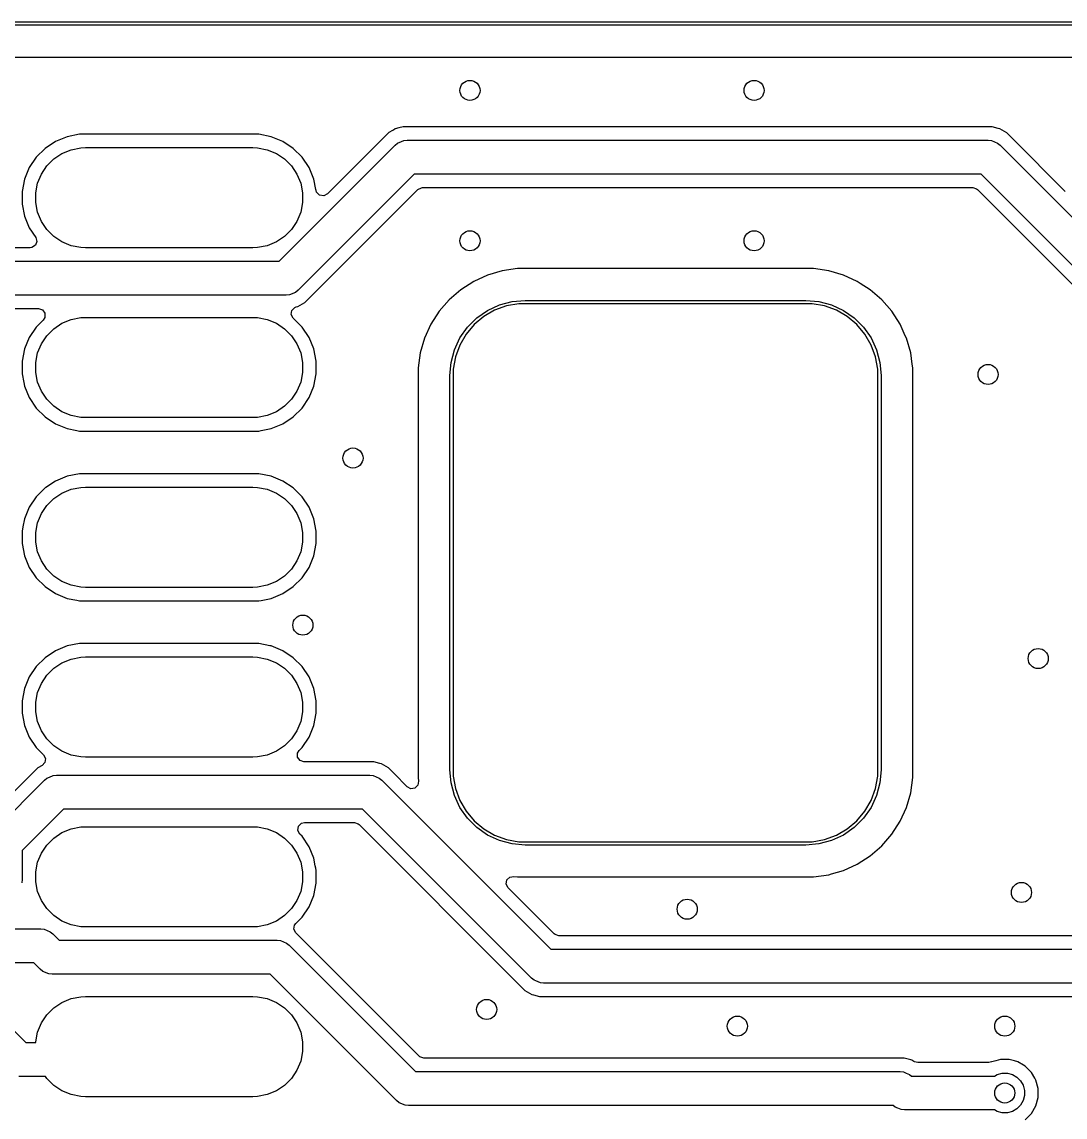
# Model space of a CAD drawing. Header units: inches. Extents: x 0.47 to 2.28, y -2.25 to -0.47.
# Drawn here: x 1.025 to 1.64, y -1.117 to -0.471 of the extents above; entities that cross this region are included whole.
import ezdxf

# ---------------------------------------------------------------- set-up
doc = ezdxf.new("R2010")
doc.units = ezdxf.units.IN
doc.header["$MEASUREMENT"] = 0
doc.layers.add('B.Cu', color=153, linetype='CONTINUOUS', true_color=0x4d7fc4)

msp = doc.modelspace()

# ---------------------------------------------------------------- linework, layer by layer
at = {"layer": 'B.Cu', "linetype": 'CONTINUOUS'}
for p, q in [((0.62992, -0.47146), (2.12598, -0.47146)), ((2.12598, -0.47343), (0.62992, -0.47343)), ((0.92503, -0.49215), (2.12339, -0.49215)), ((1.24431, -0.53514), (1.24368, -0.5355)), ((1.2454, -0.53451), (1.24431, -0.53514)), ((1.24757, -0.53393), (1.2454, -0.53451)), ((1.2454, -0.53451), (1.2454, -0.53451)), ((1.24996, -0.53329), (1.24757, -0.53393)), ((1.25467, -0.53329), (1.24996, -0.53329)), ((1.25491, -0.53329), (1.25467, -0.53329)), ((1.59189, -0.53329), (1.25491, -0.53329)), ((1.25491, -0.53329), (1.25491, -0.53329)), ((1.59213, -0.53329), (1.59189, -0.53329)), ((1.59189, -0.53329), (1.59189, -0.53329)), ((1.59684, -0.53329), (1.59213, -0.53329)), ((1.60043, -0.53425), (1.59684, -0.53329)), ((1.59684, -0.53329), (1.59684, -0.53329)), ((1.60139, -0.53451), (1.60043, -0.53425)), ((1.60548, -0.53686), (1.60139, -0.53451)), ((1.60139, -0.53451), (1.60139, -0.53451)), ((1.60139, -0.53451), (1.60139, -0.53451)), ((1.04527, -0.54188), (1.03914, -0.54597)), ((1.05208, -0.53906), (1.04527, -0.54188)), ((1.05931, -0.53762), (1.05208, -0.53906)), ((1.05208, -0.53906), (1.05208, -0.53906)), ((1.05208, -0.53906), (1.05208, -0.53906)), ((1.1651, -0.53762), (1.05931, -0.53762)), ((1.05931, -0.53762), (1.05931, -0.53762)), ((1.17233, -0.53906), (1.1651, -0.53762)), ((1.1651, -0.53762), (1.1651, -0.53762)), ((1.17914, -0.54188), (1.17233, -0.53906)), ((1.17233, -0.53906), (1.17233, -0.53906)), ((1.18527, -0.54597), (1.17914, -0.54188)), ((1.23799, -0.54019), (1.20538, -0.57281)), ((1.24132, -0.53686), (1.23799, -0.54019)), ((1.23799, -0.54019), (1.23799, -0.54019)), ((1.23799, -0.54019), (1.23799, -0.54019)), ((1.24164, -0.53668), (1.24132, -0.53686)), ((1.24368, -0.5355), (1.24164, -0.53668)), ((1.24911, -0.54189), (1.25036, -0.54137)), ((1.25036, -0.54137), (1.25231, -0.54118)), ((1.25036, -0.54137), (1.25036, -0.54137)), ((1.25231, -0.54118), (1.59449, -0.54118)), ((1.59449, -0.54118), (1.59644, -0.54137)), ((1.59644, -0.54137), (1.60004, -0.54287)), ((1.60881, -0.54019), (1.60548, -0.53686)), ((1.63997, -0.57135), (1.60881, -0.54019)), ((1.60881, -0.54019), (1.60881, -0.54019)), ((1.03914, -0.54597), (1.03393, -0.55118)), ((1.04907, -0.549), (1.05442, -0.54678)), ((1.05442, -0.54678), (1.0601, -0.54565)), ((1.0601, -0.54565), (1.06299, -0.54551)), ((1.06299, -0.54551), (1.16142, -0.54551)), ((1.16142, -0.54551), (1.16431, -0.54565)), ((1.16431, -0.54565), (1.16999, -0.54678)), ((1.16999, -0.54678), (1.17534, -0.549)), ((1.17691, -0.61244), (1.24524, -0.54411)), ((1.19048, -0.55118), (1.18527, -0.54597)), ((1.24524, -0.54411), (1.24676, -0.54287)), ((1.24676, -0.54287), (1.24911, -0.54189)), ((1.24676, -0.54287), (1.24676, -0.54287)), ((1.60004, -0.54287), (1.60004, -0.54287)), ((1.60004, -0.54287), (1.60156, -0.54411)), ((1.60156, -0.54411), (1.67046, -0.61301)), ((1.03393, -0.55118), (1.02983, -0.55731)), ((1.03393, -0.55118), (1.03393, -0.55118)), ((1.03393, -0.55118), (1.03393, -0.55118)), ((1.04017, -0.55631), (1.04426, -0.55221)), ((1.04426, -0.55221), (1.04907, -0.549)), ((1.17534, -0.549), (1.18015, -0.55221)), ((1.18015, -0.55221), (1.18424, -0.55631)), ((1.19458, -0.55731), (1.19048, -0.55118)), ((1.02983, -0.55731), (1.02701, -0.56412)), ((1.03474, -0.56647), (1.03695, -0.56112)), ((1.03695, -0.56112), (1.04017, -0.55631)), ((1.18424, -0.55631), (1.18746, -0.56112)), ((1.18746, -0.56112), (1.18967, -0.56647)), ((1.25645, -0.56118), (1.18812, -0.62951)), ((1.1974, -0.56412), (1.19458, -0.55731)), ((1.59035, -0.56118), (1.25645, -0.56118)), ((1.65339, -0.62422), (1.59035, -0.56118)), ((1.02701, -0.56412), (1.02557, -0.57135)), ((1.02701, -0.56412), (1.02701, -0.56412)), ((1.02701, -0.56412), (1.02701, -0.56412)), ((1.03361, -0.57215), (1.03474, -0.56647)), ((1.18967, -0.56647), (1.1908, -0.57215)), ((1.19861, -0.57023), (1.1974, -0.56412)), ((1.02557, -0.57135), (1.02557, -0.57873)), ((1.03361, -0.57793), (1.03361, -0.57215)), ((1.1908, -0.57215), (1.1908, -0.57793)), ((1.19537, -0.63343), (1.25857, -0.57023)), ((1.19873, -0.57079), (1.19861, -0.57023)), ((1.19908, -0.57181), (1.19873, -0.57079)), ((1.2008, -0.57353), (1.19908, -0.57181)), ((1.20321, -0.57391), (1.2008, -0.57353)), ((1.20538, -0.57281), (1.20321, -0.57391)), ((1.25857, -0.57023), (1.26074, -0.56912)), ((1.26074, -0.56912), (1.26136, -0.56907)), ((1.26136, -0.56907), (1.58544, -0.56907)), ((1.58544, -0.56907), (1.58776, -0.56983)), ((1.58776, -0.56983), (1.58823, -0.57023)), ((1.58823, -0.57023), (1.64434, -0.62634)), ((1.02557, -0.57873), (1.02701, -0.58595)), ((1.03474, -0.58361), (1.03361, -0.57793)), ((1.1908, -0.57793), (1.18967, -0.58361)), ((1.02701, -0.58595), (1.02701, -0.58595)), ((1.02701, -0.58595), (1.02983, -0.59276)), ((1.03695, -0.58896), (1.03474, -0.58361)), ((1.18967, -0.58361), (1.18746, -0.58896)), ((1.02983, -0.59276), (1.0336, -0.59841)), ((1.04017, -0.59377), (1.03695, -0.58896)), ((1.18746, -0.58896), (1.18424, -0.59377)), ((1.0336, -0.59841), (1.03427, -0.60076)), ((1.04426, -0.59786), (1.04017, -0.59377)), ((1.04907, -0.60108), (1.04426, -0.59786)), ((1.18015, -0.59786), (1.17534, -0.60108)), ((1.18424, -0.59377), (1.18015, -0.59786)), ((1.03033, -0.60455), (0.84174, -0.60455)), ((1.0314, -0.6044), (1.03033, -0.60455)), ((1.03342, -0.60305), (1.0314, -0.6044)), ((1.03427, -0.60076), (1.03342, -0.60305)), ((1.05442, -0.6033), (1.04907, -0.60108)), ((1.0601, -0.60442), (1.05442, -0.6033)), ((1.06299, -0.60457), (1.0601, -0.60442)), ((1.16142, -0.60457), (1.06299, -0.60457)), ((1.16431, -0.60442), (1.16142, -0.60457)), ((1.16999, -0.6033), (1.16431, -0.60442)), ((1.17534, -0.60108), (1.16999, -0.6033)), ((0.84409, -0.61244), (1.17691, -0.61244)), ((1.30842, -0.61803), (1.29977, -0.62057)), ((1.31734, -0.61675), (1.30842, -0.61803)), ((1.30842, -0.61803), (1.30842, -0.61803)), ((1.32185, -0.61675), (1.31734, -0.61675)), ((1.32444, -0.61675), (1.32185, -0.61675)), ((1.4898, -0.61675), (1.32444, -0.61675)), ((1.49171, -0.61675), (1.4898, -0.61675)), ((1.50063, -0.61803), (1.49171, -0.61675)), ((1.50928, -0.62057), (1.50063, -0.61803)), ((1.50063, -0.61803), (1.50063, -0.61803)), ((1.29157, -0.62432), (1.28399, -0.62919)), ((1.29977, -0.62057), (1.29157, -0.62432)), ((1.29157, -0.62432), (1.29157, -0.62432)), ((1.51748, -0.62432), (1.50928, -0.62057)), ((1.51923, -0.62545), (1.51748, -0.62432)), ((1.51748, -0.62432), (1.51748, -0.62432)), ((1.52506, -0.62919), (1.51923, -0.62545)), ((1.18661, -0.63076), (1.183, -0.63225)), ((1.18812, -0.62951), (1.18661, -0.63076)), ((1.18661, -0.63076), (1.18661, -0.63076)), ((1.28399, -0.62919), (1.27718, -0.63509)), ((1.28399, -0.62919), (1.28399, -0.62919)), ((1.53187, -0.63509), (1.52506, -0.62919)), ((1.52506, -0.62919), (1.52506, -0.62919)), ((1.18105, -0.63244), (0.84824, -0.63244)), ((1.183, -0.63225), (1.18105, -0.63244)), ((1.18796, -0.63912), (1.19204, -0.63676)), ((1.19204, -0.63676), (1.19537, -0.63343)), ((1.19537, -0.63343), (1.19537, -0.63343)), ((1.27718, -0.63509), (1.27128, -0.64191)), ((1.27718, -0.63509), (1.27718, -0.63509)), ((1.2997, -0.64141), (1.3067, -0.63814)), ((1.3067, -0.63814), (1.31416, -0.63615)), ((1.31815, -0.63744), (1.31085, -0.63873)), ((1.31416, -0.63615), (1.32185, -0.63547)), ((1.32185, -0.63744), (1.31815, -0.63744)), ((1.32185, -0.63547), (1.4872, -0.63547)), ((1.4872, -0.63744), (1.32185, -0.63744)), ((1.4872, -0.63547), (1.4949, -0.63615)), ((1.49091, -0.63744), (1.4872, -0.63744)), ((1.4982, -0.63873), (1.49091, -0.63744)), ((1.4949, -0.63615), (1.50235, -0.63814)), ((1.50235, -0.63814), (1.50935, -0.64141)), ((1.53778, -0.64191), (1.53187, -0.63509)), ((1.53187, -0.63509), (1.53187, -0.63509)), ((1.53187, -0.63509), (1.53187, -0.63509)), ((1.53187, -0.63509), (1.53187, -0.63509)), ((0.85314, -0.64033), (1.03526, -0.64033)), ((1.03526, -0.64033), (1.03757, -0.64109)), ((1.03757, -0.64109), (1.03901, -0.64306)), ((1.03901, -0.64306), (1.03901, -0.6455)), ((1.18415, -0.64379), (1.18454, -0.64138)), ((1.18526, -0.64596), (1.18415, -0.64379)), ((1.18454, -0.64138), (1.18626, -0.63966)), ((1.18626, -0.63966), (1.18703, -0.63936)), ((1.18703, -0.63936), (1.18796, -0.63912)), ((1.27128, -0.64191), (1.2664, -0.64949)), ((1.27128, -0.64191), (1.27128, -0.64191)), ((1.29748, -0.64496), (1.29181, -0.64972)), ((1.29338, -0.64583), (1.2997, -0.64141)), ((1.3039, -0.64126), (1.29748, -0.64496)), ((1.31085, -0.63873), (1.3039, -0.64126)), ((1.50516, -0.64126), (1.4982, -0.63873)), ((1.51157, -0.64496), (1.50516, -0.64126)), ((1.50935, -0.64141), (1.51567, -0.64583)), ((1.51725, -0.64972), (1.51157, -0.64496)), ((1.54265, -0.64949), (1.53778, -0.64191)), ((1.53778, -0.64191), (1.53778, -0.64191)), ((1.03393, -0.65118), (1.02983, -0.65731)), ((1.03804, -0.64707), (1.03393, -0.65118)), ((1.03393, -0.65118), (1.03393, -0.65118)), ((1.03393, -0.65118), (1.03393, -0.65118)), ((1.03901, -0.6455), (1.03804, -0.64707)), ((1.04426, -0.65221), (1.04907, -0.649)), ((1.04907, -0.649), (1.05442, -0.64678)), ((1.05442, -0.64678), (1.0601, -0.64565)), ((1.0601, -0.64565), (1.06299, -0.64551)), ((1.06299, -0.64551), (1.16142, -0.64551)), ((1.16142, -0.64551), (1.16431, -0.64565)), ((1.16431, -0.64565), (1.16999, -0.64678)), ((1.16999, -0.64678), (1.17534, -0.649)), ((1.17534, -0.649), (1.18015, -0.65221)), ((1.18527, -0.64597), (1.18526, -0.64596)), ((1.19048, -0.65118), (1.18527, -0.64597)), ((1.19458, -0.65731), (1.19048, -0.65118)), ((1.2664, -0.64949), (1.26266, -0.65769)), ((1.2664, -0.64949), (1.2664, -0.64949)), ((1.28349, -0.65762), (1.28792, -0.65129)), ((1.29181, -0.64972), (1.28705, -0.6554)), ((1.28792, -0.65129), (1.29338, -0.64583)), ((1.51567, -0.64583), (1.52113, -0.65129)), ((1.52201, -0.6554), (1.51725, -0.64972)), ((1.52113, -0.65129), (1.52556, -0.65762)), ((1.54577, -0.65632), (1.54265, -0.64949)), ((1.02983, -0.65731), (1.02701, -0.66412)), ((1.03695, -0.66112), (1.04017, -0.65631)), ((1.04017, -0.65631), (1.04426, -0.65221)), ((1.18015, -0.65221), (1.18424, -0.65631)), ((1.18424, -0.65631), (1.18746, -0.66112)), ((1.1974, -0.66412), (1.19458, -0.65731)), ((1.26266, -0.65769), (1.26012, -0.66634)), ((1.28023, -0.66462), (1.28349, -0.65762)), ((1.28705, -0.6554), (1.28335, -0.66181)), ((1.52571, -0.66181), (1.52201, -0.6554)), ((1.52556, -0.65762), (1.52882, -0.66462)), ((1.54639, -0.65769), (1.54577, -0.65632)), ((1.54893, -0.66634), (1.54639, -0.65769)), ((1.02701, -0.66412), (1.02557, -0.67135)), ((1.02701, -0.66412), (1.02701, -0.66412)), ((1.02701, -0.66412), (1.02701, -0.66412)), ((1.03474, -0.66647), (1.03695, -0.66112)), ((1.18746, -0.66112), (1.18967, -0.66647)), ((1.19884, -0.67135), (1.1974, -0.66412)), ((1.28335, -0.66181), (1.28081, -0.66877)), ((1.52824, -0.66877), (1.52571, -0.66181)), ((1.03361, -0.67215), (1.03474, -0.66647)), ((1.18967, -0.66647), (1.1908, -0.67215)), ((1.26012, -0.66634), (1.25884, -0.67526)), ((1.26012, -0.66634), (1.26012, -0.66634)), ((1.27823, -0.67207), (1.28023, -0.66462)), ((1.28081, -0.66877), (1.27953, -0.67606)), ((1.52953, -0.67606), (1.52824, -0.66877)), ((1.52882, -0.66462), (1.53082, -0.67207)), ((1.54989, -0.67297), (1.54893, -0.66634)), ((1.54893, -0.66634), (1.54893, -0.66634)), ((1.02557, -0.67135), (1.02557, -0.67873)), ((1.03361, -0.67793), (1.03361, -0.67215)), ((1.1908, -0.67215), (1.1908, -0.67793)), ((1.19884, -0.67873), (1.19884, -0.67135)), ((1.25884, -0.67526), (1.25884, -0.91655)), ((1.27756, -0.67976), (1.27823, -0.67207)), ((1.27953, -0.67606), (1.27953, -0.67976)), ((1.52953, -0.67976), (1.52953, -0.67606)), ((1.53082, -0.67207), (1.5315, -0.67976)), ((1.55022, -0.67526), (1.54989, -0.67297)), ((1.55022, -0.67717), (1.55022, -0.67526)), ((1.55022, -0.87135), (1.55022, -0.67717)), ((1.02557, -0.67873), (1.02658, -0.6838)), ((1.02658, -0.6838), (1.02701, -0.68595)), ((1.03474, -0.68361), (1.03361, -0.67793)), ((1.03695, -0.68896), (1.03474, -0.68361)), ((1.18967, -0.68361), (1.18746, -0.68896)), ((1.1908, -0.67793), (1.18967, -0.68361)), ((1.1974, -0.68595), (1.19884, -0.67873)), ((1.27756, -0.91205), (1.27756, -0.67976)), ((1.27953, -0.67976), (1.27953, -0.91205)), ((1.52953, -0.91205), (1.52953, -0.67976)), ((1.5315, -0.67976), (1.5315, -0.91205)), ((1.02701, -0.68595), (1.02983, -0.69276)), ((1.04017, -0.69377), (1.03695, -0.68896)), ((1.18746, -0.68896), (1.18424, -0.69377)), ((1.19458, -0.69276), (1.1974, -0.68595)), ((1.02983, -0.69276), (1.03393, -0.69889)), ((1.04426, -0.69786), (1.04017, -0.69377)), ((1.18424, -0.69377), (1.18015, -0.69786)), ((1.19048, -0.69889), (1.19458, -0.69276)), ((1.03393, -0.69889), (1.03914, -0.70411)), ((1.04907, -0.70108), (1.04426, -0.69786)), ((1.05442, -0.7033), (1.04907, -0.70108)), ((1.17534, -0.70108), (1.16999, -0.7033)), ((1.18015, -0.69786), (1.17534, -0.70108)), ((1.18527, -0.70411), (1.19048, -0.69889)), ((1.03914, -0.70411), (1.04527, -0.7082)), ((1.04527, -0.7082), (1.05208, -0.71102)), ((1.0601, -0.70442), (1.05442, -0.7033)), ((1.06299, -0.70457), (1.0601, -0.70442)), ((1.16142, -0.70457), (1.06299, -0.70457)), ((1.16431, -0.70442), (1.16142, -0.70457)), ((1.16999, -0.7033), (1.16431, -0.70442)), ((1.17233, -0.71102), (1.17914, -0.7082)), ((1.17914, -0.7082), (1.18527, -0.70411)), ((1.05208, -0.71102), (1.05786, -0.71217)), ((1.05786, -0.71217), (1.05931, -0.71246)), ((1.05931, -0.71246), (1.05931, -0.71246)), ((1.05931, -0.71246), (1.1651, -0.71246)), ((1.1651, -0.71246), (1.16631, -0.71222)), ((1.16631, -0.71222), (1.17233, -0.71102)), ((1.05208, -0.73906), (1.04527, -0.74188)), ((1.05931, -0.73762), (1.05208, -0.73906)), ((1.05208, -0.73906), (1.05208, -0.73906)), ((1.05208, -0.73906), (1.05208, -0.73906)), ((1.1651, -0.73762), (1.05931, -0.73762)), ((1.05931, -0.73762), (1.05931, -0.73762)), ((1.17233, -0.73906), (1.1651, -0.73762)), ((1.1651, -0.73762), (1.1651, -0.73762)), ((1.17914, -0.74188), (1.17233, -0.73906)), ((1.17233, -0.73906), (1.17233, -0.73906)), ((1.03914, -0.74597), (1.03393, -0.75118)), ((1.03958, -0.74568), (1.03914, -0.74597)), ((1.04527, -0.74188), (1.03958, -0.74568)), ((1.04907, -0.749), (1.05442, -0.74678)), ((1.05442, -0.74678), (1.0601, -0.74565)), ((1.0601, -0.74565), (1.06299, -0.74551)), ((1.06299, -0.74551), (1.16142, -0.74551)), ((1.16142, -0.74551), (1.16431, -0.74565)), ((1.16431, -0.74565), (1.16999, -0.74678)), ((1.16999, -0.74678), (1.17534, -0.749)), ((1.18527, -0.74597), (1.17914, -0.74188)), ((1.19048, -0.75118), (1.18527, -0.74597)), ((1.03393, -0.75118), (1.02983, -0.75731)), ((1.03393, -0.75118), (1.03393, -0.75118)), ((1.03393, -0.75118), (1.03393, -0.75118)), ((1.04017, -0.75631), (1.04426, -0.75221)), ((1.04426, -0.75221), (1.04907, -0.749)), ((1.17534, -0.749), (1.18015, -0.75221)), ((1.18015, -0.75221), (1.18424, -0.75631)), ((1.19458, -0.75731), (1.19048, -0.75118)), ((1.02983, -0.75731), (1.02701, -0.76412)), ((1.03474, -0.76647), (1.03695, -0.76112)), ((1.03695, -0.76112), (1.04017, -0.75631)), ((1.18424, -0.75631), (1.18746, -0.76112)), ((1.18746, -0.76112), (1.18967, -0.76647)), ((1.1974, -0.76412), (1.19458, -0.75731)), ((1.02701, -0.76412), (1.02608, -0.76878)), ((1.02701, -0.76412), (1.02701, -0.76412)), ((1.02701, -0.76412), (1.02701, -0.76412)), ((1.03361, -0.77215), (1.03474, -0.76647)), ((1.18967, -0.76647), (1.1908, -0.77215)), ((1.19884, -0.77135), (1.1974, -0.76412)), ((1.02608, -0.76878), (1.02557, -0.77135)), ((1.02557, -0.77135), (1.02557, -0.77873)), ((1.03361, -0.77793), (1.03361, -0.77215)), ((1.1908, -0.77215), (1.1908, -0.77793)), ((1.19884, -0.77873), (1.19884, -0.77135)), ((1.02557, -0.77873), (1.02701, -0.78595)), ((1.03474, -0.78361), (1.03361, -0.77793)), ((1.1908, -0.77793), (1.18967, -0.78361)), ((1.1974, -0.78595), (1.19884, -0.77873)), ((1.02701, -0.78595), (1.02983, -0.79276)), ((1.03695, -0.78896), (1.03474, -0.78361)), ((1.18967, -0.78361), (1.18746, -0.78896)), ((1.19458, -0.79276), (1.1974, -0.78595)), ((1.02983, -0.79276), (1.03393, -0.79889)), ((1.04017, -0.79377), (1.03695, -0.78896)), ((1.18746, -0.78896), (1.18424, -0.79377)), ((1.19048, -0.79889), (1.19458, -0.79276)), ((1.03393, -0.79889), (1.03914, -0.80411)), ((1.04426, -0.79786), (1.04017, -0.79377)), ((1.04907, -0.80108), (1.04426, -0.79786)), ((1.18015, -0.79786), (1.17534, -0.80108)), ((1.18424, -0.79377), (1.18015, -0.79786)), ((1.18527, -0.80411), (1.19048, -0.79889)), ((1.03914, -0.80411), (1.04527, -0.8082)), ((1.05442, -0.8033), (1.04907, -0.80108)), ((1.0601, -0.80442), (1.05442, -0.8033)), ((1.06299, -0.80457), (1.0601, -0.80442)), ((1.16142, -0.80457), (1.06299, -0.80457)), ((1.16431, -0.80442), (1.16142, -0.80457)), ((1.16999, -0.8033), (1.16431, -0.80442)), ((1.17534, -0.80108), (1.16999, -0.8033)), ((1.17914, -0.8082), (1.18527, -0.80411)), ((1.04527, -0.8082), (1.05208, -0.81102)), ((1.05208, -0.81102), (1.05786, -0.81217)), ((1.05786, -0.81217), (1.05931, -0.81246)), ((1.05931, -0.81246), (1.05931, -0.81246)), ((1.05931, -0.81246), (1.1651, -0.81246)), ((1.1651, -0.81246), (1.16631, -0.81222)), ((1.16631, -0.81222), (1.17233, -0.81102)), ((1.17233, -0.81102), (1.17914, -0.8082)), ((1.05931, -0.83762), (1.05208, -0.83906)), ((1.1651, -0.83762), (1.05931, -0.83762)), ((1.05931, -0.83762), (1.05931, -0.83762)), ((1.17156, -0.8389), (1.1651, -0.83762)), ((1.1651, -0.83762), (1.1651, -0.83762)), ((1.04527, -0.84188), (1.03914, -0.84597)), ((1.05208, -0.83906), (1.04527, -0.84188)), ((1.05208, -0.83906), (1.05208, -0.83906)), ((1.05208, -0.83906), (1.05208, -0.83906)), ((1.17233, -0.83906), (1.17156, -0.8389)), ((1.17914, -0.84188), (1.17233, -0.83906)), ((1.18527, -0.84597), (1.17914, -0.84188)), ((1.03393, -0.85118), (1.02983, -0.85731)), ((1.03914, -0.84597), (1.03393, -0.85118)), ((1.03393, -0.85118), (1.03393, -0.85118)), ((1.03393, -0.85118), (1.03393, -0.85118)), ((1.04426, -0.85221), (1.04907, -0.849)), ((1.04907, -0.849), (1.05442, -0.84678)), ((1.05442, -0.84678), (1.0601, -0.84565)), ((1.0601, -0.84565), (1.06299, -0.84551)), ((1.06299, -0.84551), (1.16142, -0.84551)), ((1.16142, -0.84551), (1.16431, -0.84565)), ((1.16431, -0.84565), (1.16999, -0.84678)), ((1.16999, -0.84678), (1.17534, -0.849)), ((1.17534, -0.849), (1.18015, -0.85221)), ((1.19048, -0.85118), (1.18527, -0.84597)), ((1.19458, -0.85731), (1.19048, -0.85118)), ((1.02983, -0.85731), (1.02701, -0.86412)), ((1.03695, -0.86112), (1.04017, -0.85631)), ((1.04017, -0.85631), (1.04426, -0.85221)), ((1.18015, -0.85221), (1.18424, -0.85631)), ((1.18424, -0.85631), (1.18746, -0.86112)), ((1.1974, -0.86412), (1.19458, -0.85731)), ((1.02701, -0.86412), (1.02557, -0.87135)), ((1.03474, -0.86647), (1.03695, -0.86112)), ((1.18746, -0.86112), (1.18967, -0.86647)), ((1.19884, -0.87135), (1.1974, -0.86412)), ((1.03361, -0.87215), (1.03474, -0.86647)), ((1.18967, -0.86647), (1.1908, -0.87215)), ((1.02557, -0.87135), (1.02557, -0.87873)), ((1.03361, -0.87793), (1.03361, -0.87215)), ((1.1908, -0.87215), (1.1908, -0.87793)), ((1.19884, -0.87873), (1.19884, -0.87135)), ((1.55022, -0.90945), (1.55022, -0.87135)), ((1.02557, -0.87873), (1.02701, -0.88595)), ((1.03474, -0.88361), (1.03361, -0.87793)), ((1.03695, -0.88896), (1.03474, -0.88361)), ((1.18967, -0.88361), (1.18746, -0.88896)), ((1.1908, -0.87793), (1.18967, -0.88361)), ((1.1974, -0.88595), (1.19884, -0.87873)), ((1.02701, -0.88595), (1.02983, -0.89277)), ((1.04017, -0.89377), (1.03695, -0.88896)), ((1.18746, -0.88896), (1.18424, -0.89377)), ((1.19458, -0.89277), (1.1974, -0.88595)), ((1.02983, -0.89277), (1.03393, -0.89889)), ((1.04426, -0.89786), (1.04017, -0.89377)), ((1.18424, -0.89377), (1.18015, -0.89786)), ((1.19048, -0.89889), (1.19458, -0.89277)), ((1.03393, -0.89889), (1.03393, -0.89889)), ((1.03393, -0.89889), (1.03821, -0.90318)), ((1.04907, -0.90108), (1.04426, -0.89786)), ((1.05442, -0.9033), (1.04907, -0.90108)), ((1.17534, -0.90108), (1.16999, -0.9033)), ((1.18015, -0.89786), (1.17534, -0.90108)), ((1.18784, -0.90214), (1.18881, -0.90057)), ((1.18784, -0.90458), (1.18784, -0.90214)), ((1.18881, -0.90057), (1.19048, -0.89889)), ((1.0374, -0.90939), (1.03481, -0.91088)), ((1.03894, -0.90776), (1.0374, -0.90939)), ((1.03821, -0.90318), (1.03932, -0.90535)), ((1.03932, -0.90535), (1.03894, -0.90776)), ((1.0601, -0.90442), (1.05442, -0.9033)), ((1.06299, -0.90457), (1.0601, -0.90442)), ((1.16142, -0.90457), (1.06299, -0.90457)), ((1.16431, -0.90442), (1.16142, -0.90457)), ((1.16999, -0.9033), (1.16431, -0.90442)), ((1.18928, -0.90655), (1.18784, -0.90458)), ((1.19159, -0.9073), (1.18928, -0.90655)), ((1.22772, -0.9073), (1.19159, -0.9073)), ((1.22796, -0.9073), (1.22772, -0.9073)), ((1.22772, -0.9073), (1.22772, -0.9073)), ((1.23267, -0.9073), (1.22796, -0.9073)), ((1.23626, -0.90826), (1.23267, -0.9073)), ((1.23267, -0.9073), (1.23267, -0.9073)), ((1.23722, -0.90852), (1.23626, -0.90826)), ((1.2413, -0.91088), (1.23722, -0.90852)), ((1.23722, -0.90852), (1.23722, -0.90852)), ((1.23722, -0.90852), (1.23722, -0.90852)), ((1.55022, -0.91205), (1.55022, -0.90945)), ((1.03148, -0.91421), (1.0046, -0.94109)), ((1.03481, -0.91088), (1.03148, -0.91421)), ((1.03148, -0.91421), (1.03148, -0.91421)), ((1.03148, -0.91421), (1.03148, -0.91421)), ((1.04174, -0.91626), (1.04385, -0.91539)), ((1.04385, -0.91539), (1.0458, -0.9152)), ((1.04385, -0.91539), (1.04385, -0.91539)), ((1.0458, -0.9152), (1.23031, -0.9152)), ((1.23031, -0.9152), (1.23227, -0.91539)), ((1.23227, -0.91539), (1.23587, -0.91688)), ((1.24463, -0.91421), (1.2413, -0.91088)), ((1.25245, -0.92203), (1.24463, -0.91421)), ((1.24463, -0.91421), (1.24463, -0.91421)), ((1.27823, -0.91974), (1.27756, -0.91205)), ((1.27953, -0.91205), (1.27953, -0.91575)), ((1.27953, -0.91575), (1.28081, -0.92304)), ((1.52824, -0.92304), (1.52953, -0.91575)), ((1.52953, -0.91575), (1.52953, -0.91205)), ((1.5315, -0.91205), (1.53082, -0.91974)), ((1.55022, -0.91655), (1.55022, -0.91205)), ((1.00852, -0.94833), (1.03873, -0.91813)), ((1.03873, -0.91813), (1.04024, -0.91688)), ((1.04024, -0.91688), (1.04174, -0.91626)), ((1.04024, -0.91688), (1.04024, -0.91688)), ((1.23587, -0.91688), (1.23587, -0.91688)), ((1.23587, -0.91688), (1.23739, -0.91813)), ((1.23739, -0.91813), (1.3369, -1.01764)), ((1.25457, -0.92313), (1.25245, -0.92203)), ((1.25873, -0.92108), (1.25698, -0.92278)), ((1.25914, -0.91868), (1.25873, -0.92108)), ((1.25884, -0.91655), (1.25914, -0.91868)), ((1.28023, -0.9272), (1.27823, -0.91974)), ((1.53082, -0.91974), (1.52882, -0.9272)), ((1.54893, -0.92548), (1.55022, -0.91655)), ((1.25698, -0.92278), (1.25457, -0.92313)), ((1.28349, -0.93419), (1.28023, -0.9272)), ((1.28081, -0.92304), (1.28335, -0.93)), ((1.52882, -0.9272), (1.52556, -0.93419)), ((1.52571, -0.93), (1.52824, -0.92304)), ((1.54639, -0.93412), (1.54893, -0.92548)), ((1.04994, -0.9352), (1.02559, -0.95955)), ((1.22617, -0.9352), (1.04994, -0.9352)), ((1.32568, -1.03471), (1.22617, -0.9352)), ((1.28335, -0.93), (1.28705, -0.93642)), ((1.28792, -0.94052), (1.28349, -0.93419)), ((1.52556, -0.93419), (1.52113, -0.94052)), ((1.52201, -0.93642), (1.52571, -0.93)), ((1.54265, -0.94232), (1.54639, -0.93412)), ((1.28705, -0.93642), (1.29181, -0.94209)), ((1.29338, -0.94598), (1.28792, -0.94052)), ((1.52113, -0.94052), (1.51567, -0.94598)), ((1.51725, -0.94209), (1.52201, -0.93642)), ((1.04907, -0.949), (1.05442, -0.94678)), ((1.05442, -0.94678), (1.0601, -0.94565)), ((1.0601, -0.94565), (1.06299, -0.94551)), ((1.06299, -0.94551), (1.16142, -0.94551)), ((1.16142, -0.94551), (1.16431, -0.94565)), ((1.16431, -0.94565), (1.16999, -0.94678)), ((1.16999, -0.94678), (1.17534, -0.949)), ((1.18801, -0.94765), (1.1884, -0.94524)), ((1.18912, -0.94982), (1.18801, -0.94765)), ((1.1884, -0.94524), (1.19012, -0.94352)), ((1.19012, -0.94352), (1.19191, -0.94309)), ((1.19191, -0.94309), (1.22127, -0.94309)), ((1.22127, -0.94309), (1.22359, -0.94384)), ((1.22359, -0.94384), (1.22406, -0.94425)), ((1.22406, -0.94425), (1.31844, -1.03862)), ((1.29181, -0.94209), (1.29748, -0.94685)), ((1.2997, -0.9504), (1.29338, -0.94598)), ((1.29748, -0.94685), (1.3039, -0.95055)), ((1.50516, -0.95055), (1.51157, -0.94685)), ((1.51567, -0.94598), (1.50935, -0.9504)), ((1.51157, -0.94685), (1.51725, -0.94209)), ((1.53778, -0.94991), (1.54265, -0.94232)), ((1.04017, -0.95631), (1.04426, -0.95221)), ((1.04426, -0.95221), (1.04907, -0.949)), ((1.17534, -0.949), (1.18015, -0.95221)), ((1.18015, -0.95221), (1.18424, -0.95631)), ((1.19048, -0.95118), (1.18912, -0.94982)), ((1.19458, -0.95731), (1.19048, -0.95118)), ((1.3067, -0.95367), (1.2997, -0.9504)), ((1.3039, -0.95055), (1.31085, -0.95308)), ((1.31416, -0.95567), (1.3067, -0.95367)), ((1.31085, -0.95308), (1.31815, -0.95437)), ((1.31815, -0.95437), (1.32185, -0.95437)), ((1.32185, -0.95437), (1.4872, -0.95437)), ((1.4872, -0.95437), (1.49091, -0.95437)), ((1.49091, -0.95437), (1.4982, -0.95308)), ((1.50235, -0.95367), (1.4949, -0.95567)), ((1.4982, -0.95308), (1.50516, -0.95055)), ((1.50935, -0.9504), (1.50235, -0.95367)), ((1.53187, -0.95672), (1.53778, -0.94991)), ((1.02559, -0.95955), (1.02559, -0.97654)), ((1.03474, -0.96647), (1.03695, -0.96112)), ((1.03695, -0.96112), (1.04017, -0.95631)), ((1.18424, -0.95631), (1.18746, -0.96112)), ((1.18746, -0.96112), (1.18967, -0.96647)), ((1.1974, -0.96412), (1.19458, -0.95731)), ((1.32185, -0.95634), (1.31416, -0.95567)), ((1.4872, -0.95634), (1.32185, -0.95634)), ((1.4949, -0.95567), (1.4872, -0.95634)), ((1.52506, -0.96262), (1.53187, -0.95672)), ((1.03361, -0.97215), (1.03474, -0.96647)), ((1.18967, -0.96647), (1.1908, -0.97215)), ((1.19829, -0.96857), (1.1974, -0.96412)), ((1.50928, -0.97124), (1.51748, -0.96749)), ((1.51748, -0.96749), (1.52506, -0.96262)), ((1.03361, -0.97793), (1.03361, -0.97215)), ((1.1908, -0.97215), (1.1908, -0.97793)), ((1.19856, -0.96993), (1.19829, -0.96857)), ((1.19884, -0.97135), (1.19856, -0.96993)), ((1.19884, -0.97873), (1.19884, -0.97135)), ((1.49171, -0.97506), (1.50063, -0.97378)), ((1.50063, -0.97378), (1.50237, -0.97326)), ((1.50063, -0.97378), (1.50063, -0.97378)), ((1.50063, -0.97378), (1.50063, -0.97378)), ((1.50237, -0.97326), (1.50928, -0.97124)), ((1.02559, -0.97654), (1.0254, -0.97849)), ((1.03474, -0.98361), (1.03361, -0.97793)), ((1.1908, -0.97793), (1.18967, -0.98361)), ((1.1974, -0.98595), (1.19884, -0.97873)), ((1.31076, -0.97927), (1.31114, -0.97687)), ((1.31187, -0.98144), (1.31076, -0.97927)), ((1.31114, -0.97687), (1.31287, -0.97514)), ((1.31287, -0.97514), (1.31522, -0.97475)), ((1.31522, -0.97475), (1.31734, -0.97506)), ((1.31734, -0.97506), (1.31734, -0.97506)), ((1.31734, -0.97506), (1.49171, -0.97506)), ((1.03695, -0.98896), (1.03474, -0.98361)), ((1.18967, -0.98361), (1.18746, -0.98896)), ((1.19458, -0.99277), (1.1974, -0.98595)), ((1.33901, -1.00859), (1.31187, -0.98144)), ((1.04017, -0.99377), (1.03695, -0.98896)), ((1.18746, -0.98896), (1.18424, -0.99377)), ((1.19048, -0.99889), (1.19458, -0.99277)), ((1.04426, -0.99786), (1.04017, -0.99377)), ((1.04907, -1.00108), (1.04426, -0.99786)), ((1.18015, -0.99786), (1.17534, -1.00108)), ((1.18424, -0.99377), (1.18015, -0.99786)), ((1.18684, -1.00254), (1.19048, -0.99889)), ((1.19048, -0.99889), (1.19048, -0.99889)), ((1.19048, -0.99889), (1.19048, -0.99889)), ((0.8248, -1.00575), (1.03666, -1.00575)), ((1.03666, -1.00575), (1.03862, -1.00594)), ((1.03862, -1.00594), (1.04222, -1.00743)), ((1.05442, -1.0033), (1.04907, -1.00108)), ((1.0601, -1.00442), (1.05442, -1.0033)), ((1.06299, -1.00457), (1.0601, -1.00442)), ((1.16142, -1.00457), (1.06299, -1.00457)), ((1.16431, -1.00442), (1.16142, -1.00457)), ((1.16999, -1.0033), (1.16431, -1.00442)), ((1.17534, -1.00108), (1.16999, -1.0033)), ((1.18573, -1.00595), (1.18611, -1.00354)), ((1.18684, -1.00812), (1.18573, -1.00595)), ((1.18611, -1.00354), (1.18684, -1.00254)), ((1.04222, -1.00743), (1.04222, -1.00743)), ((1.04222, -1.00743), (1.04374, -1.00868)), ((1.04374, -1.00868), (1.0475, -1.01244)), ((1.0475, -1.01244), (1.17585, -1.01244)), ((1.17585, -1.01244), (1.17781, -1.01263)), ((1.17781, -1.01263), (1.18141, -1.01413)), ((1.19017, -1.01145), (1.18684, -1.00812)), ((1.18684, -1.00812), (1.18684, -1.00812)), ((1.18684, -1.00812), (1.18684, -1.00812)), ((1.25943, -1.08072), (1.19017, -1.01145)), ((1.19017, -1.01145), (1.19017, -1.01145)), ((1.33948, -1.00899), (1.33901, -1.00859)), ((1.3418, -1.00974), (1.33948, -1.00899)), ((1.72226, -1.00974), (1.3418, -1.00974)), ((1.18141, -1.01413), (1.18141, -1.01413)), ((1.18141, -1.01413), (1.18293, -1.01537)), ((1.18293, -1.01537), (1.25732, -1.08976)), ((1.3369, -1.01764), (1.93066, -1.01764)), ((1.03252, -1.02575), (0.82895, -1.02575)), ((1.03629, -1.02951), (1.03252, -1.02575)), ((1.0378, -1.03076), (1.03629, -1.02951)), ((1.04141, -1.03225), (1.0378, -1.03076)), ((1.04336, -1.03244), (1.04141, -1.03225)), ((1.17171, -1.03244), (1.04336, -1.03244)), ((1.24611, -1.10683), (1.17171, -1.03244)), ((1.3272, -1.03595), (1.32568, -1.03471)), ((1.3282, -1.03637), (1.3272, -1.03595)), ((1.3272, -1.03595), (1.3272, -1.03595)), ((1.33081, -1.03745), (1.3282, -1.03637)), ((1.33276, -1.03764), (1.33081, -1.03745)), ((1.33081, -1.03745), (1.33081, -1.03745)), ((1.9348, -1.03764), (1.33276, -1.03764)), ((1.31844, -1.03862), (1.31844, -1.03862)), ((1.31844, -1.03862), (1.32177, -1.04196)), ((1.32177, -1.04196), (1.32177, -1.04196)), ((1.32177, -1.04196), (1.32585, -1.04431)), ((1.32585, -1.04431), (1.32585, -1.04431)), ((1.32585, -1.04431), (1.32681, -1.04457)), ((1.32681, -1.04457), (1.3304, -1.04553)), ((1.00117, -1.04608), (1.02776, -1.07268)), ((1.04426, -1.05221), (1.04907, -1.049)), ((1.04907, -1.049), (1.05442, -1.04678)), ((1.05442, -1.04678), (1.0601, -1.04565)), ((1.0601, -1.04565), (1.06299, -1.04551)), ((1.06299, -1.04551), (1.16142, -1.04551)), ((1.16142, -1.04551), (1.16431, -1.04565)), ((1.16431, -1.04565), (1.16999, -1.04678)), ((1.16999, -1.04678), (1.17534, -1.049)), ((1.17534, -1.049), (1.18015, -1.05221)), ((1.3304, -1.04553), (1.3304, -1.04553)), ((1.3304, -1.04553), (1.33535, -1.04553)), ((1.33535, -1.04553), (1.33535, -1.04553)), ((1.33535, -1.04553), (1.71733, -1.04553)), ((1.03695, -1.06112), (1.04017, -1.05631)), ((1.04017, -1.05631), (1.04426, -1.05221)), ((1.18015, -1.05221), (1.18424, -1.05631)), ((1.18424, -1.05631), (1.18746, -1.06112)), ((1.03474, -1.06647), (1.03695, -1.06112)), ((1.18746, -1.06112), (1.18967, -1.06647)), ((1.03361, -1.07215), (1.03474, -1.06647)), ((1.18967, -1.06647), (1.1908, -1.07215)), ((1.02776, -1.07268), (1.03361, -1.07268)), ((1.03361, -1.07268), (1.03361, -1.07215)), ((1.1908, -1.07215), (1.1908, -1.07793)), ((1.18967, -1.08361), (1.18746, -1.08896)), ((1.1908, -1.07793), (1.18967, -1.08361)), ((1.25991, -1.08112), (1.25943, -1.08072)), ((1.26222, -1.08187), (1.25991, -1.08112)), ((1.54013, -1.08187), (1.26222, -1.08187)), ((1.54508, -1.08187), (1.54013, -1.08187)), ((1.54013, -1.08187), (1.54013, -1.08187)), ((1.54893, -1.0829), (1.54508, -1.08187)), ((1.54508, -1.08187), (1.54508, -1.08187)), ((1.54963, -1.08309), (1.54893, -1.0829)), ((1.54893, -1.0829), (1.54893, -1.0829)), ((1.55079, -1.08376), (1.54963, -1.08309)), ((1.54963, -1.08309), (1.54963, -1.08309)), ((1.54963, -1.08309), (1.54963, -1.08309)), ((1.54963, -1.08309), (1.54963, -1.08309)), ((1.55111, -1.08394), (1.55079, -1.08376)), ((1.59911, -1.08336), (1.59672, -1.084)), ((1.60174, -1.08266), (1.59911, -1.08336)), ((1.60692, -1.08266), (1.60174, -1.08266)), ((1.6101, -1.08351), (1.60692, -1.08266)), ((1.61194, -1.084), (1.6101, -1.08351)), ((1.18746, -1.08896), (1.18424, -1.09377)), ((1.25732, -1.08976), (1.54273, -1.08976)), ((1.54273, -1.08976), (1.54468, -1.08996)), ((1.54468, -1.08996), (1.54468, -1.08996)), ((1.54468, -1.08996), (1.54636, -1.09065)), ((1.55308, -1.08447), (1.55111, -1.08394)), ((1.59486, -1.08447), (1.55308, -1.08447)), ((1.59646, -1.08404), (1.59486, -1.08447)), ((1.59649, -1.0841), (1.59646, -1.08404)), ((1.59672, -1.084), (1.59649, -1.0841)), ((1.61546, -1.08604), (1.61194, -1.084)), ((1.61194, -1.084), (1.61194, -1.084)), ((1.61643, -1.08659), (1.61546, -1.08604)), ((1.6201, -1.09026), (1.61643, -1.08659)), ((1.03944, -1.09268), (1.02362, -1.09268)), ((1.04017, -1.09377), (1.03944, -1.09268)), ((1.04426, -1.09786), (1.04017, -1.09377)), ((1.18424, -1.09377), (1.18015, -1.09786)), ((1.54636, -1.09065), (1.54828, -1.09145)), ((1.54828, -1.09145), (1.54828, -1.09145)), ((1.54828, -1.09145), (1.5494, -1.09236)), ((1.5494, -1.09236), (1.59823, -1.09236)), ((1.59823, -1.09236), (1.59981, -1.09145)), ((1.59981, -1.09145), (1.60279, -1.09065)), ((1.60279, -1.09065), (1.60587, -1.09065)), ((1.60587, -1.09065), (1.60885, -1.09145)), ((1.60885, -1.09145), (1.61152, -1.09299)), ((1.61152, -1.09299), (1.6137, -1.09517)), ((1.6137, -1.09517), (1.61524, -1.09784)), ((1.62206, -1.09366), (1.6201, -1.09026)), ((1.6201, -1.09026), (1.6201, -1.09026)), ((1.62269, -1.09476), (1.62206, -1.09366)), ((1.62404, -1.09977), (1.62269, -1.09476)), ((1.04907, -1.10108), (1.04426, -1.09786)), ((1.05442, -1.1033), (1.04907, -1.10108)), ((1.17534, -1.10108), (1.16999, -1.1033)), ((1.18015, -1.09786), (1.17534, -1.10108)), ((1.61524, -1.09784), (1.61604, -1.10082)), ((1.61604, -1.10082), (1.61604, -1.1039)), ((1.62404, -1.10496), (1.62404, -1.09977)), ((1.0601, -1.10442), (1.05442, -1.1033)), ((1.06299, -1.10457), (1.0601, -1.10442)), ((1.16142, -1.10457), (1.06299, -1.10457)), ((1.16431, -1.10442), (1.16142, -1.10457)), ((1.16999, -1.1033), (1.16431, -1.10442)), ((1.24762, -1.10808), (1.24611, -1.10683)), ((1.25123, -1.10957), (1.24762, -1.10808)), ((1.25318, -1.10976), (1.25123, -1.10957)), ((1.6137, -1.10955), (1.61152, -1.11173)), ((1.61524, -1.10688), (1.6137, -1.10955)), ((1.61604, -1.1039), (1.61524, -1.10688)), ((1.62269, -1.10997), (1.62404, -1.10496)), ((1.53866, -1.10976), (1.25318, -1.10976)), ((1.53977, -1.11068), (1.53866, -1.10976)), ((1.54126, -1.1113), (1.53977, -1.11068)), ((1.53977, -1.11068), (1.53977, -1.11068)), ((1.54337, -1.11217), (1.54126, -1.1113)), ((1.54533, -1.11236), (1.54337, -1.11217)), ((1.54337, -1.11217), (1.54337, -1.11217)), ((1.59823, -1.11236), (1.54533, -1.11236)), ((1.59981, -1.11327), (1.59823, -1.11236)), ((1.60279, -1.11407), (1.59981, -1.11327)), ((1.60587, -1.11407), (1.60279, -1.11407)), ((1.60885, -1.11327), (1.60587, -1.11407)), ((1.61152, -1.11173), (1.60885, -1.11327)), ((1.61643, -1.11813), (1.6201, -1.11446)), ((1.6201, -1.11446), (1.62269, -1.10997))]:
    msp.add_line(p, q, dxfattribs=at)
at = {"layer": 'B.Cu'}
for centre in [(1.28937, -0.51181), (1.45669, -0.51181), (1.28937, -0.60039), (1.45669, -0.60039), (1.59449, -0.67913), (1.22047, -0.72835), (1.19094, -0.82677), (1.62402, -0.84646), (1.61417, -0.98425), (1.41732, -0.99409), (1.29921, -1.05315), (1.44685, -1.06299), (1.60433, -1.06299), (1.60433, -1.10236)]:
    msp.add_circle(centre, 0.00591, dxfattribs=at)

doc.saveas('drawing.dxf')
